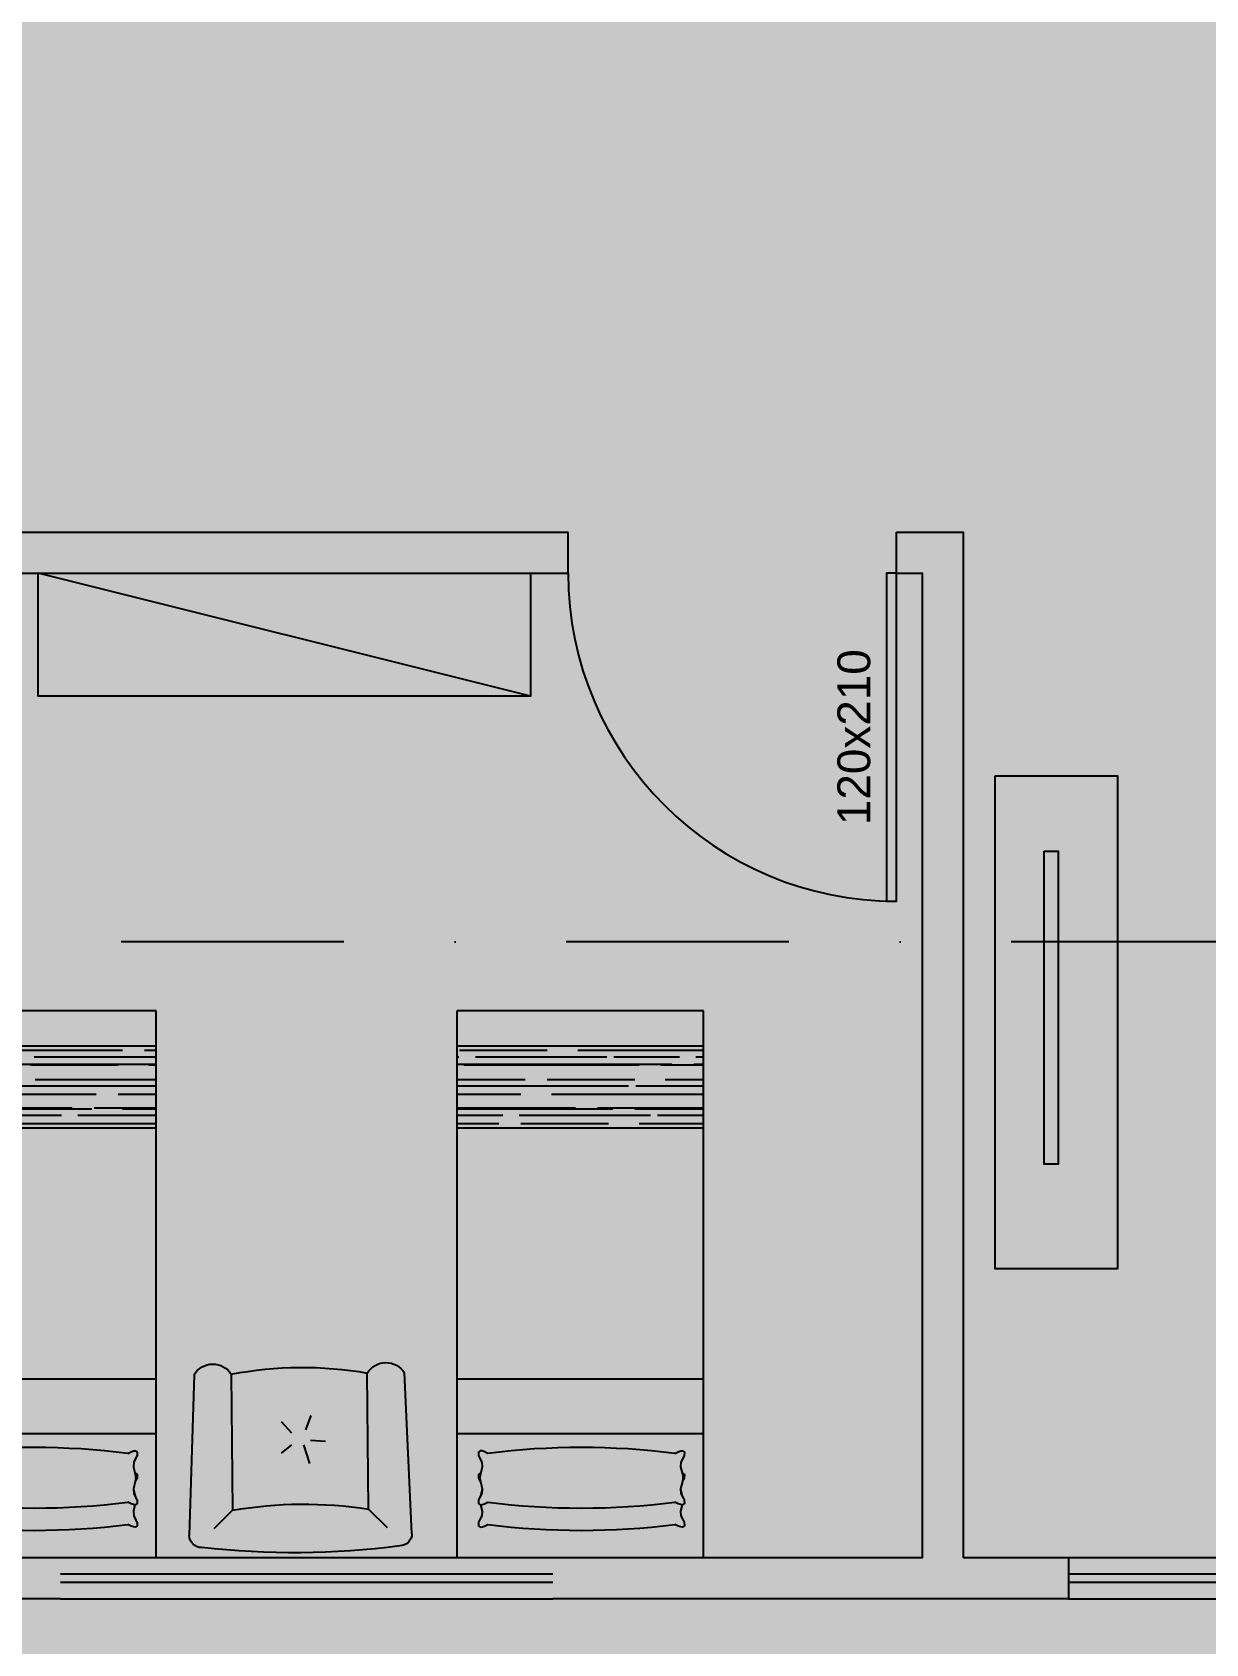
# Model space of a CAD drawing. Header units: centimetres. Extents: x 0 to 1099704, y -139216 to 99734.
# Drawn here: x 849317 to 849746, y -23243 to -22653 of the extents above; entities that cross this region are included whole.
import ezdxf
from ezdxf.enums import TextEntityAlignment as Align

# ---------------------------------------------------------------- set-up
doc = ezdxf.new("R2010")
doc.units = ezdxf.units.CM
doc.header["$LTSCALE"] = 4
doc.linetypes.add('DASHDOT', pattern=[25.4, 12.7, -6.35, 0, -6.35])
for name, color, linetype in [('0.2', 2, 'Continuous'), ('0.4', 4, 'Continuous'), ('0.6', 6, 'Continuous'), ('02-CONT', 2, 'Continuous'), ('04', 254, 'Continuous'), ('AIT-LAY-HTC', 254, 'Continuous'), ('B-CORTE', 4, 'DASHDOT')]:
    doc.layers.add(name, color=color, linetype=linetype)
doc.styles.add('2mm 1-50', font='arial.ttf', dxfattribs={"height": 0.1})

# ---------------------------------------------------------------- blocks, each defined once
blk = doc.blocks.new('1_00e')
blk.add_lwpolyline([(-28.40539012428269, -52.25289090163764), (-25.40539012428269, -52.25289090163764), (-25.40539012428269, 47.74710909836236), (-28.40539012428269, 47.74710909836236)], close=True)
at = {"color": 1}
blk.add_arc((-28.40539012428326, -52.25289090163764), 100, 0, 90, dxfattribs=at)
blk = doc.blocks.new('CAMA-SOLTEIRO')
h = blk.add_hatch()
h.set_pattern_fill('AR-RROOF', color=256, scale=0.08, style=0)
h.set_pattern_definition([(0, (-259.2971654992087, -62.25848343646964), (0.176, 0.08), [1.2, -0.16, 0.4, -0.08]), (0, (-259.1907654992087, -62.21848343646964), (-0.08, 0.1064), [0.24, -0.0264, 0.48, -0.06]), (0, (-259.2571654992087, -62.19048343646964), (0.416, 0.0536), [0.64, -0.112, 0.32, -0.08])])
h.paths.add_polyline_path([(0.4499999999999886, -1.569999999997059), (-0.4500000000000455, -1.569999999997044), (-0.4500000000000455, -1.869999999999941), (0.4499999999999886, -1.869999999999969)])
at = {"layer": 'AIT-LAY-HTC'}
h = blk.add_hatch(color=254, dxfattribs=at)
h.paths.add_polyline_path([(0.4499999999999886, -0.6535763996212509), (-0.4499999999999886, -0.6535763996212509), (-0.4499999999999886, -1.569999999997044), (0.4499999999999886, -1.569999999997044)])
h.paths.add_polyline_path([(0.4499999999999886, -2.131628207280301e-14), (-0.4499999999999886, -7.105427357601002e-15), (-0.4500000000000455, -0.4535763996212623), (0.4499999999999886, -0.4535763996212623)])
h.paths.add_polyline_path([(0.3716982436171747, -0.373121244349754), (0.3723867664295994, -0.3861706267807321), (0.3655536251368972, -0.390699628518469), (0.3589239480322135, -0.390246726289142), (0.3496964401738865, -0.3873305654911334), (0.3375292817262334, -0.3814624037465322, -0.06240135273612517), (-0.3458491167673401, -0.3814624037465322), (-0.3580162752151068, -0.3873305654911476), (-0.3672437830732633, -0.3902467262891278), (-0.3738734601780038, -0.3906996285184547), (-0.3807066014707061, -0.3861706267807179), (-0.3800180786582814, -0.3731212443497398), (-0.3760551388454587, -0.3650755000255188), (-0.3677125645626802, -0.3491925823837292), (-0.367078841438115, -0.3321323483973302), (-0.3724699016728437, -0.3091402599489683), (-0.3738734601780038, -0.3092361431671051), (-0.3807066014707061, -0.3047071414293683), (-0.3800180786582814, -0.2916577589983902), (-0.3760551388454587, -0.2836120146741834), (-0.3731809529210182, -0.2781400276378534), (-0.3671426902825488, -0.2523877149917055), (-0.3671057082908646, -0.2513921359974702), (-0.3671426902825488, -0.2503965570033344), (-0.373180952921075, -0.2246442443571155), (-0.3760551388455156, -0.2191722573209276), (-0.3800180786582814, -0.2111265129965787), (-0.3807066014707061, -0.1980771305656006), (-0.3738734601780038, -0.1935481288278922), (-0.3724699016728437, -0.1936440120460148), (-0.367078841438115, -0.1706519235976387), (-0.3677125645626802, -0.1535916896112397), (-0.3760551388455156, -0.1377087719694785), (-0.3800180786582814, -0.1296630276452575), (-0.3807066014707061, -0.116613645214251), (-0.3738734601780038, -0.1120846434765284), (-0.3672437830733202, -0.1125375457058411), (-0.3580162752149931, -0.1154537065038497), (-0.3458491167673401, -0.1213218682484509, -0.06240135273612597), (0.3375292817262334, -0.1213218682484509), (0.3496964401739433, -0.1154537065038497), (0.3589239480322135, -0.1125375457058553), (0.3655536251368972, -0.1120846434765284), (0.3723867664295994, -0.1166136452142652), (0.3716982436171747, -0.1296630276452575), (0.3677353038042952, -0.1377087719695922), (0.3593927295215735, -0.1535916896112681), (0.3587590063970083, -0.1706519235976671), (0.364150066631737, -0.193644012046029), (0.3655536251368972, -0.193548128827878), (0.3723867664295994, -0.1980771305656006), (0.3716982436171747, -0.2111265129965929), (0.3677353038042384, -0.2191722573211123), (0.3648611178799115, -0.2246442443571297), (0.3588228552414421, -0.250396557003306), (0.358785873249758, -0.251392135997456), (0.3588228552414421, -0.2523877149917482), (0.3648611178799115, -0.2781400276378392), (0.3677353038042952, -0.2836120146742545), (0.3716982436171747, -0.2916577589984044), (0.3723867664295994, -0.3047071414293683), (0.3655536251368972, -0.3092361431670909), (0.364150066631737, -0.3091402599489825), (0.3587590063970083, -0.3321323483973586), (0.3593927295215735, -0.3491925823837292), (0.3677353038044657, -0.3650755000253483)], flags=16)
h.paths.add_polyline_path([(-0.4500000000000455, -1.869999999999926), (-0.4499999999999886, -1.99999999999995), (0.4499999999999886, -1.99999999999995), (0.4499999999999886, -1.869999999999969)])
h = blk.add_hatch(color=252, dxfattribs=at)
edge = h.paths.add_edge_path()
edge.add_line((0.3677353038042384, -0.1377087719696206), (0.3716982436171179, -0.1296630276452433))
edge.add_line((0.3716982436171747, -0.1296630276452433), (0.3723867664295994, -0.1166136452142652))
edge.add_line((0.3723867664295994, -0.1166136452142652), (0.3655536251368972, -0.1120846434765284))
edge.add_line((0.3655536251368972, -0.1120846434765284), (0.3589239480322135, -0.1125375457058411))
edge.add_line((0.3589239480322135, -0.1125375457058553), (0.3496964401739433, -0.1154537065038497))
edge.add_line((0.3496964401739433, -0.1154537065038355), (0.3375292817262334, -0.1213218682484509))
edge.add_ellipse((-0.004159917520553336, -2.848495806804841), major_axis=(1.943480023054445, 1.943480023054444), ratio=0.9999999999999957, start_angle=37.85859147788927, end_angle=52.14140852211052)
edge.add_line((-0.3458491167673401, -0.1213218682484651), (-0.35801627521505, -0.1154537065038497))
edge.add_line((-0.35801627521505, -0.1154537065038497), (-0.3672437830732633, -0.1125375457058553))
edge.add_line((-0.3672437830733202, -0.1125375457058553), (-0.3738734601780607, -0.1120846434765284))
edge.add_line((-0.3738734601780607, -0.1120846434765426), (-0.380706601470763, -0.116613645214251))
edge.add_line((-0.3807066014707061, -0.116613645214251), (-0.3800180786582814, -0.1296630276452433))
edge.add_line((-0.3800180786582814, -0.1296630276452433), (-0.3760551388454587, -0.1377087719697059))
edge.add_line((-0.3760551388454019, -0.1377087719697201), (-0.3677125645626802, -0.1535916896112681))
edge.add_line((-0.3677125645626802, -0.1535916896112681), (-0.367078841438115, -0.1706519235976671))
edge.add_line((-0.367078841438115, -0.1706519235976671), (-0.3724699016728437, -0.1936440120460148))
edge.add_line((-0.3724699016728437, -0.1936440120460148), (-0.3672437830733202, -0.1940010310572049))
edge.add_line((-0.3672437830733202, -0.1940010310572049), (-0.35801627521505, -0.1969171918551993))
edge.add_line((-0.35801627521505, -0.1969171918551993), (-0.3458491167673401, -0.2027853535998148))
edge.add_ellipse((-0.004159917520553336, -2.929959292156191), major_axis=(1.943480023054446, 1.943480023054447), ratio=0.9999999999999976, start_angle=37.85859147788932, end_angle=52.14140852211062, ccw=False)
edge.add_line((0.3375292817262334, -0.2027853535998148), (0.3496964401739433, -0.1969171918551851))
edge.add_line((0.3496964401739433, -0.1969171918551709), (0.3589239480322703, -0.1940010310572049))
edge.add_line((0.3589239480322135, -0.1940010310572049), (0.364150066631737, -0.193644012046029))
edge.add_line((0.364150066631737, -0.193644012046029), (0.3587590063970083, -0.1706519235976671))
edge.add_line((0.3587590063970083, -0.1706519235976671), (0.3593927295215735, -0.1535916896112681))
edge.add_line((0.3593927295215735, -0.1535916896112681), (0.3677353038042952, -0.1377087719696206))
edge = h.paths.add_edge_path()
edge.add_line((0.3585894172769599, -0.2513921359974987), (0.3588228552414421, -0.250396557003306))
edge.add_line((0.3588228552414421, -0.250396557003306), (0.3593927295215735, -0.2350551749626035))
edge.add_line((0.3593927295215735, -0.2350551749626035), (0.367735303804352, -0.2191722573207713))
edge.add_line((0.367735303804352, -0.2191722573207713), (0.3716982436171747, -0.2111265129966071))
edge.add_line((0.3716982436171747, -0.2111265129966071), (0.3723867664295994, -0.198077130565629))
edge.add_line((0.3723867664295994, -0.198077130565629), (0.3655536251368972, -0.1935481288278922))
edge.add_line((0.3655536251368972, -0.193548128827878), (0.3589239480322135, -0.1940010310571907))
edge.add_line((0.3589239480322135, -0.1940010310572049), (0.3496964401739433, -0.1969171918551993))
edge.add_line((0.3496964401739433, -0.1969171918551993), (0.3375292817262334, -0.2027853535998148))
edge.add_ellipse((-0.004159917520553336, -2.929959292156191), major_axis=(1.94348002305446, 1.94348002305446), ratio=0.9999999999999964, start_angle=37.85859147788919, end_angle=52.14140852211058)
edge.add_line((-0.3458491167673401, -0.2027853535998148), (-0.3580162752149931, -0.1969171918552135))
edge.add_line((-0.3580162752149931, -0.1969171918552135), (-0.3672437830733202, -0.1940010310571907))
edge.add_line((-0.3672437830733202, -0.1940010310571907), (-0.3738734601780038, -0.1935481288278638))
edge.add_line((-0.3738734601780038, -0.193548128827878), (-0.3807066014707061, -0.1980771305656006))
edge.add_line((-0.3807066014707061, -0.1980771305656006), (-0.3800180786582814, -0.2111265129965929))
edge.add_line((-0.3800180786582814, -0.2111265129965929), (-0.376055138845345, -0.2191722573210413))
edge.add_line((-0.376055138845345, -0.2191722573210413), (-0.3677125645626802, -0.2350551749625893))
edge.add_line((-0.3677125645626802, -0.2350551749626035), (-0.3671426902825488, -0.250396557003306))
edge.add_line((-0.3671426902825488, -0.2503965570032918), (-0.3669092523180666, -0.2513921359974702))
edge.add_line((-0.3669092523180666, -0.2513921359974702), (-0.3732120659238944, -0.278272720073609))
edge.add_line((-0.3732120659238944, -0.278272720073609), (-0.3759659441697067, -0.2921238786731593))
edge.add_line((-0.3759659441697067, -0.2921238786731593), (-0.3732120659238944, -0.3059750372728232))
edge.add_line((-0.3732120659238944, -0.3059750372728232), (-0.367078841438115, -0.3321323483973302))
edge.add_line((-0.367078841438115, -0.3321323483973302), (-0.3677125645626802, -0.3491925823837292))
edge.add_line((-0.3677125645626802, -0.3491925823837292), (-0.3760551388454587, -0.3650755000255756))
edge.add_line((-0.3760551388454587, -0.3650755000255756), (-0.3800180786582814, -0.3731212443497398))
edge.add_line((-0.3800180786582814, -0.3731212443497398), (-0.3807066014707061, -0.3861706267807179))
edge.add_line((-0.3807066014707061, -0.3861706267807179), (-0.3738734601780607, -0.3906996285184547))
edge.add_line((-0.3738734601780607, -0.390699628518469), (-0.3672437830733202, -0.390246726289142))
edge.add_line((-0.3672437830733202, -0.3902467262891278), (-0.35801627521505, -0.3873305654911192))
edge.add_line((-0.3580162752149931, -0.3873305654911192), (-0.3458491167673401, -0.381462403746518))
edge.add_ellipse((-0.004159917520553336, 2.345711534809816), major_axis=(1.943480023054408, 1.943480023054407), ratio=0.9999999999999963, start_angle=217.8585914778892, end_angle=232.1414085221106)
edge.add_line((0.3375292817262334, -0.3814624037465322), (0.3496964401739433, -0.3873305654911476))
edge.add_line((0.3496964401739433, -0.3873305654911476), (0.3589239480321567, -0.390246726289142))
edge.add_line((0.3589239480321567, -0.390246726289142), (0.3655536251368403, -0.3906996285184832))
edge.add_line((0.3655536251368972, -0.390699628518469), (0.3723867664295994, -0.3861706267807321))
edge.add_line((0.3723867664295994, -0.3861706267807321), (0.3716982436171747, -0.373121244349754))
edge.add_line((0.3716982436171747, -0.3731212443497398), (0.3677353038042384, -0.3650755000254762))
edge.add_line((0.3677353038042384, -0.3650755000254762), (0.3593927295215735, -0.3491925823837292))
edge.add_line((0.3593927295215735, -0.3491925823837292), (0.3587590063970083, -0.3321323483973302))
edge.add_line((0.3587590063970083, -0.3321323483973444), (0.3648922308827878, -0.3059750372727663))
edge.add_line((0.3648922308827878, -0.3059750372727521), (0.3676461091286001, -0.2921238786731735))
edge.add_line((0.3676461091286001, -0.2921238786731735), (0.3648922308827878, -0.2782727200736659))
edge.add_line((0.3648922308827878, -0.2782727200736659), (0.3585894172769599, -0.2513921359974987))
for points in [[(0.4499999999999886, -0.6535763996212509), (0.4499999999999886, -0.4535763996212623), (-0.4499999999999886, -0.4535763996212623), (-0.4499999999999886, -0.6535763996212509)], [(-0.4499999999999886, -1.569999999997044), (0.4499999999999886, -1.569999999997044), (0.4499999999999886, -1.869999999999955), (-0.4499999999999886, -1.869999999999955)]]:
    blk.add_hatch(color=252, dxfattribs=at).paths.add_polyline_path(points)
for p, q in [((-0.4500000000000455, 7.105427357601002e-15), (0.4499999999999886, -7.105427357601002e-15)), ((-0.4500000000000455, 7.105427357601002e-15), (-0.4499999999999886, -1.99999999999995)), ((0.4499999999999886, -7.105427357601002e-15), (0.4499999999999886, -1.99999999999995)), ((0.4499999999999886, -0.05000000000000426), (0.4499999999999886, -1.949999999999953)), ((0.4499999999999886, -0.4535763996212623), (-0.4499999999999886, -0.4535763996212623)), ((0.4499999999999886, -0.6535763996212509), (-0.4499999999999886, -0.6535763996212509)), ((-0.4499999999999886, -1.569999999997044), (0.4499999999999886, -1.569999999997044)), ((-0.4499999999999886, -1.869999999999941), (0.4499999999999886, -1.869999999999955)), ((-0.4499999999999886, -1.99999999999995), (0.4499999999999886, -1.99999999999995))]:
    blk.add_line(p, q)
for points in [[(-0.3724699016728437, -0.1936440120460148), (-0.367078841438115, -0.1706519235976529), (-0.3677125645626802, -0.1535916896112539), (-0.3760551388454587, -0.1377087719695353), (-0.3800180786582814, -0.1296630276452433), (-0.3807066014707061, -0.1166136452142652), (-0.3738734601780038, -0.1120846434765284), (-0.3672437830733202, -0.1125375457058553), (-0.35801627521505, -0.1154537065038497), (-0.3458491167673401, -0.1213218682484651)], [(0.364150066631737, -0.1936440120460148), (0.3587590063970083, -0.1706519235976671), (0.3593927295215735, -0.1535916896112539), (0.3677353038042952, -0.1377087719695496), (0.3716982436171747, -0.1296630276452575), (0.3723867664295994, -0.1166136452142652), (0.3655536251368972, -0.1120846434765284), (0.3589239480322135, -0.1125375457058553), (0.3496964401739433, -0.1154537065038497), (0.3375292817262334, -0.1213218682484651)], [(-0.3458491167673401, -0.3814624037465322), (-0.35801627521505, -0.3873305654911476), (-0.3672437830733202, -0.3902467262891278), (-0.3738734601780038, -0.3906996285184547), (-0.3807066014707061, -0.3861706267807179), (-0.3800180786582814, -0.3731212443497398), (-0.3760551388454587, -0.3650755000254478), (-0.3677125645626802, -0.3491925823837292), (-0.367078841438115, -0.3321323483973302), (-0.3732120659238944, -0.3059750372727663), (-0.3759659441697067, -0.2921238786731593), (-0.3732120659238944, -0.2782727200735664), (-0.367078841438115, -0.2521154089490025), (-0.3677125645626802, -0.2350551749626035), (-0.3760551388454587, -0.219172257320885), (-0.3800180786582814, -0.2111265129965929), (-0.3807066014707061, -0.1980771305656148), (-0.3738734601780038, -0.193548128827878), (-0.3672437830733202, -0.1940010310572049), (-0.35801627521505, -0.1969171918551993), (-0.3458491167673401, -0.2027853535998148)], [(-0.3671426902825488, -0.2523877149916771), (-0.367078841438115, -0.2506688630459806), (-0.373180952921075, -0.2246442443571155)], [(0.3375292817262334, -0.3814624037465322), (0.3496964401739433, -0.3873305654911476), (0.3589239480322135, -0.390246726289142), (0.3655536251368972, -0.390699628518469), (0.3723867664295994, -0.3861706267807321), (0.3716982436171747, -0.373121244349754), (0.3677353038042952, -0.365075500025462), (0.3593927295215735, -0.3491925823837434), (0.3587590063970083, -0.3321323483973444), (0.3648922308827878, -0.3059750372727805), (0.3676461091286001, -0.2921238786731735), (0.3648922308827878, -0.2782727200735806), (0.3587590063970083, -0.2521154089490167), (0.3593927295215735, -0.2350551749626035), (0.3677353038042952, -0.219172257320885), (0.3716982436171747, -0.2111265129966071), (0.3723867664295994, -0.1980771305656148), (0.3655536251368972, -0.193548128827878), (0.3589239480322135, -0.1940010310572049), (0.3496964401739433, -0.1969171918551993), (0.3375292817262334, -0.2027853535998148)], [(0.3588228552414421, -0.2523877149916913), (0.3587590063970083, -0.2506688630459948), (0.3648611178799115, -0.2246442443571155)], [(-0.3724699016728437, -0.3091402599489825), (-0.3738734601780038, -0.3092361431671051), (-0.3807066014707061, -0.3047071414293683), (-0.3800180786582814, -0.2916577589983902), (-0.3760551388454587, -0.2836120146740981), (-0.373180952921075, -0.2781400276378818)], [(0.364150066631737, -0.3091402599489825), (0.3655536251368972, -0.3092361431671051), (0.3723867664295994, -0.3047071414293825), (0.3716982436171747, -0.2916577589983902), (0.3677353038042952, -0.2836120146740981), (0.3648611178799115, -0.2781400276378818)]]:
    blk.add_lwpolyline(points)
for centre, radius, start, end in [((-0.004159917520553336, -2.848495806804841), 2.748495806804713, 82.85859147788834, 97.14140852211166), ((-0.004159917520553336, -2.929959292156191), 2.748495806804713, 82.85859147788834, 97.14140852211166), ((-0.004159917520553336, 2.345711534809816), 2.748495806804664, 262.8585914778884, 277.1414085221116)]:
    blk.add_arc(centre, radius, start, end)
blk = doc.blocks.new('Poltrona08')
for p, q in [((-49.37355434940944, -15.72616752609145), (-49.37355434940944, 39.27383247390898)), ((5.626445650590281, 39.27383247390898), (5.626445650590281, -15.72616752609145)), ((-20.37521952551106, 13.07900181849368), (-18.02898095166735, 20.58190801911918)), ((-29.2909328934294, 16.36152345113095), (-25.06770044392762, 13.07900181849368)), ((-25.06770044392762, 8.389687141740989), (-29.2909328934294, 3.700372464987946)), ((-19.43672258768149, 6.982894097625572), (-17.27983121032299, 1.207633293280477)), ((-17.55973248275292, 11.20327594779246), (-11.45950615759236, 11.67220877437826))]:
    blk.add_line(p, q)
for points in [[(-64.37355434940893, -15.72616752609145), (-66.8735543494095, 49.27383247390912)], [(-49.37355434940943, 39.27383247390898), (-56.87355434940936, 46.77383247390891)], [(5.626445650590281, 39.27383247390898), (13.12644565059021, 46.77383247390891)], [(23.12644565059071, 49.27383247390912), (20.62644565059085, -15.72616752609145)]]:
    blk.add_lwpolyline(points)
for centre, radius, start, end in [((-61.87355434940979, 49.27383247390912), 4.999999999999893, 89.99999999999795, 179.9999999999999), ((-21.87355434940922, -276.1504985630796), 332.8366544436498, 83.0975626029274, 96.90243739707266), ((18.12644565059099, 49.27383247390912), 4.999999999999893, 0, 90.00000000000203), ((-21.87355434940922, 208.7364681285423), 171.6794538755731, 260.782525588539, 279.2174744114608), ((-56.87355434940866, -11.05950085942512), 8.833333333333096, 211.8907918018441, 328.1092081981547), ((-21.87355434940887, 134.2738324739405), 152.5000000000315, 259.6111421845325, 280.3888578154674), ((13.12644565059056, -11.05950085942476), 8.833333333333284, 211.8907918018461, 328.1092081981539)]:
    blk.add_arc(centre, radius, start, end)

msp = doc.modelspace()

# ---------------------------------------------------------------- hatches: boundary and pattern name
at = {"layer": '0.2', "true_color": 0x000000}
h = msp.add_hatch(color=18, dxfattribs=at)
h.dxf.hatch_style = 1
h.paths.add_polyline_path([(849191.9843770532, -22981.03568594247), (849176.9843770532, -22981.03568594247), (849176.9843770532, -22985.89706756994), (849191.9843770532, -22985.89706756994)])
h.paths.add_polyline_path([(849656.9843770532, -22836.03568594247), (849632.5874046624, -22836.03568594247), (849632.5874046624, -22851.03568594247), (849641.9843770532, -22851.03568594247), (849641.9843770532, -22985.89706756994), (849656.9843770532, -22985.89706756994)])
h.paths.add_polyline_path([(849883.9843770531, -22611.11545228361), (849573.9843770531, -22611.11545228361), (849563.9843770531, -22611.11545228361), (849563.9843770531, -22601.11545228361), (849548.9843770531, -22601.11545228361), (849548.9843770531, -22611.11545228361), (849348.9843770532, -22611.11545228361), (849348.9843770532, -22251.11545228361), (849403.9843770531, -22251.11545228361), (849403.9843770531, -22236.11545228361), (849333.9843770531, -22236.11545228361), (849198.9843770532, -22236.11545228362), (849198.9843770532, -22251.11545228362), (849333.9843770532, -22251.11545228362), (849333.9843770532, -22611.11545228362), (849323.9843770532, -22611.11545228362), (849323.9843770532, -22626.11545228362), (849348.9843770532, -22626.11545228362), (849573.9843770531, -22626.11545228361), (849883.9843770531, -22626.11545228361)])
h.paths.add_polyline_path([(850028.9843770531, -22236.11545228361), (849878.9843770531, -22236.11545228361), (849878.9843770531, -22251.11545228361), (850013.9843770531, -22251.11545228361), (850013.9843770531, -22611.11545228361), (850003.9843770531, -22611.11545228361), (850003.9843770531, -22626.11545228361), (850028.9843770531, -22626.11545228361)])
h.paths.add_polyline_path([(849563.9843770531, -22251.11545228361), (849698.9843770531, -22251.11545228361), (849698.9843770531, -22236.11545228361), (849548.9843770531, -22236.11545228361), (849493.9843770531, -22236.11545228361), (849493.9843770531, -22251.11545228361), (849548.9843770531, -22251.11545228361), (849548.9843770531, -22481.11545228361), (849563.9843770531, -22481.11545228361)], flags=17)
h.paths.add_polyline_path([(851438.2171221966, -22881.11209637075), (850028.9843770531, -22881.11209637074), (850028.9843770531, -22883.53568594248), (850028.9843770531, -22896.11209637074), (851423.2171221966, -22896.11209637075), (851423.2171221966, -22985.89706756994), (851438.2171221966, -22985.89706756994)])
h.paths.add_polyline_path([(851438.2171221966, -22279.57963985066), (852668.2171221966, -22279.57963985066), (852668.2171221966, -22594.57628393779), (851603.2171221967, -22594.57628393779), (851603.2171221967, -22609.57628393779), (852668.2171221966, -22609.57628393779), (852683.2171221966, -22609.57628393779), (852683.2171221966, -22264.57963985066), (851423.2171221966, -22264.57963985066), (851423.2171221966, -22626.11545228361), (850028.9843770531, -22626.11545228361), (850028.9843770531, -22641.11545228361), (851438.2171221966, -22641.11545228361)])
h.paths.add_polyline_path([(851438.2171221966, -22985.89706756994), (851423.2171221966, -22985.89706756994), (851423.2171221966, -23970.57963985065), (850405.2171221967, -23970.57963985065), (850405.2171221967, -24900.57963985065), (850641.8177724822, -24900.57963985065), (850641.8177724822, -24885.57963985065), (850420.2171221967, -24885.57963985065), (850420.2171221967, -24285.57963985065), (850531.8177724822, -24285.57963985065), (850531.8177724822, -24270.57963985065), (850420.2171221967, -24270.57963985065), (850420.2171221967, -23985.57963985065), (851438.2171221966, -23985.57963985065)])
h = msp.add_hatch(color=18, dxfattribs=at)
h.dxf.hatch_style = 1
h.paths.add_polyline_path([(848166.9843770532, -23211.03568594247), (848116.9843770532, -23211.03568594247), (848116.9843770532, -22985.89706756994), (848101.9843770532, -22985.89706756994), (848101.9843770532, -23211.03568594247), (847966.9843770532, -23211.03568594247), (847966.9843770532, -23226.03568594247), (848116.9843770532, -23226.03568594247), (848166.9843770532, -23226.03568594247)])
h.paths.add_polyline_path([(848791.9843770533, -23211.03568594248), (848676.9843770532, -23211.03568594247), (848676.9843770532, -23006.03568594247), (848416.9843770532, -23006.03568594247), (848416.9843770532, -23021.03568594247), (848416.9843770532, -23051.53568635016), (848427.9843769907, -23051.53568635016), (848431.9843770532, -23051.53568635016), (848431.9843770532, -23021.03568594247), (848661.9843770532, -23021.03568594247), (848661.9843770532, -23211.03568594247), (848431.9843770532, -23211.03568594247), (848431.9843770532, -23203.53568725494), (848416.9843770532, -23203.53568725494), (848416.9843770532, -23211.03568594247), (848366.9843770532, -23211.03568594247), (848366.9843770532, -23226.03568594247), (848416.9843770532, -23226.03568594247), (848621.9843770532, -23226.03568594247), (848676.9843770532, -23226.03568594247), (848791.9843770533, -23226.03568594248)])
h.paths.add_polyline_path([(848976.9843770532, -22985.89706756994), (848961.9843770532, -22985.89706756994), (848961.9843770532, -23211.03568594247), (848951.9843770533, -23211.03568594248), (848951.9843770533, -23226.03568594248), (848961.9843770532, -23226.03568594247), (849026.9843770532, -23226.03568594247), (849026.9843770532, -23211.03568594247), (848976.9843770532, -23211.03568594247)])
h.paths.add_polyline_path([(849695.4843770532, -23211.03568594248), (849656.9843770532, -23211.03568594248), (849656.9843770532, -22985.89706756994), (849641.9843770532, -22985.89706756994), (849641.9843770532, -23211.03568594247), (849506.9843770532, -23211.03568594247), (849361.9843707762, -23211.03568594247), (849361.9843707762, -23211.03574243424), (849271.9843739148, -23211.03568594246), (849191.9843770532, -23211.03568594247), (849191.9843770532, -22985.89706756994), (849176.9843770532, -22985.89706756994), (849176.9843770532, -23211.03568594247), (849121.9843770532, -23211.03568594247), (849031.9843770532, -23211.03568594247), (849026.9843770532, -23211.03568594247), (849026.9843770532, -23226.03568594247), (849031.9843770532, -23226.03568594247), (849121.9843770533, -23226.03568594247), (849191.9843770532, -23226.03568594247), (849326.9843770532, -23226.03568594247), (849506.9843770532, -23226.03568594247), (849656.9843770532, -23226.03568594247), (849695.4843770532, -23226.03568594248)])
h.paths.add_polyline_path([(848976.9843770532, -22923.95012942535), (848976.9843770532, -22919.95012942535), (848976.9843770532, -22851.03568594247), (849176.9843770532, -22851.03568594247), (849176.9843770532, -22861.03568594247), (849191.9843770532, -22861.03568594247), (849191.9843770532, -22851.03568594247), (849201.9843770532, -22851.03568594247), (849512.5874046624, -22851.03568594247), (849512.5874046624, -22836.03568594247), (849201.9843770532, -22836.03568594247), (848961.9843770532, -22836.03568594247), (848961.9843770532, -22851.03568594247), (848961.9843770532, -22985.89706756994), (848976.9843770532, -22985.89706756994)])
h = msp.add_hatch(color=18, dxfattribs=at)
h.dxf.hatch_style = 1
h.paths.add_polyline_path([(849691.7176857003, -23003.69309129768), (849686.6057549875, -23003.69309129768), (849686.6057549875, -23067.11744573615), (849691.7176857003, -23067.11744573615)])
h.paths.add_polyline_path([(849691.7176857003, -22952.76284026123), (849686.6057549875, -22952.76284026123), (849686.6057549875, -23003.69309129768), (849691.7176857003, -23003.69309129768)])
h = msp.add_hatch(color=18, dxfattribs=at)
h.dxf.hatch_style = 1
h.paths.add_polyline_path([(849656.9843770532, -22985.89706756994), (849641.9843770532, -22985.89706756994), (849641.9843770532, -23043.58254391704), (849641.9843770532, -23211.03568594248), (849591.9843770532, -23211.03568594248), (849591.9843770532, -23226.03568594248), (849656.9843770532, -23226.03568594248), (849695.4843770532, -23226.03568594248), (849695.4843770532, -23211.03568594248), (849656.9843770532, -23211.03568594248)])
at = {"layer": '0.4', "true_color": 0xf8f3ec}
h = msp.add_hatch(color=7, dxfattribs=at)
h.dxf.hatch_style = 1
h.paths.add_polyline_path([(861342.4613062439, -28259.32218729638), (861342.4613062439, -19037.77254607299), (839953.6544866126, -19037.77254607299), (839953.6544866126, -28259.32218729638)])
at = {"layer": '0.6'}
h = msp.add_hatch(dxfattribs=at)
h.set_pattern_fill('AR-SAND', color=4, scale=8)
h.set_pattern_definition([(37.50000000000001, (164770.3717682944, -70446.88349858893), (-12.80025036787237, 391.5305898634739), [0, -308.864, 0, -345.44, 0, -330.2]), (7.499999999999999, (164770.3717682944, -70446.88349858893), (359.6186265104021, 573.4600804546834), [0, -166.624, 0, -278.384, 0, -106.68]), (327.5, (164520.4357682944, -70446.88349858893), (632.7938961931663, 1.14974774283661), [0, -101.6, 0, -365.76, 0, -477.52]), (317.5, (164520.4357682944, -70446.88349858893), (610.8451619778377, 178.343458605773), [0, -50.8, 0, -239.776, 0, -274.32])])
h.paths.add_polyline_path([(847029.493582481, -24402.35803356353), (847029.493582481, -24552.35803356353), (847028.9779372601, -25067.34132967043), (848085.2081816171, -25064.45388535614), (848085.2081816171, -24749.45388535614), (848085.2081816171, -23226.03568594248), (845793.9843770533, -23226.03568594247), (845793.9843770533, -22236.11545228361), (850028.9843770532, -22236.11545228361), (850028.9843770532, -22626.11545228361), (851423.2171221967, -22626.11545228361), (851423.2171221967, -22264.57963985066), (856255.2171221968, -22264.57963985066), (856255.2171221968, -24502.38253884154), (856528.5551048538, -24502.38253884154), (857366.485063106, -22086.11545228362), (844366.0450631086, -22086.11545228362), (843984.1592967254, -25075.66503022591), (844426.2917885046, -25074.45636104002), (844424.9099322843, -24568.97186336245), (844424.9099322843, -23258.97186336222), (845409.9099322843, -23258.97186336222), (845409.9099322843, -23588.97186336222), (846464.9099322844, -23588.97186336222), (846464.9099322844, -24402.35803356353)])
h.paths.add_polyline_path([(855035.2171221965, -23970.57963985065), (855035.2171221969, -23194.57963985066), (852888.2171221967, -23194.57963985066), (852888.2171221967, -22896.11209637074), (852683.2171221968, -22896.11209637074), (852683.2171221968, -23970.57963985065)], flags=17)
h.paths.add_polyline_path([(851453.2171221967, -23970.57963985065), (851453.2171221967, -22896.11209637074), (850028.9843770532, -22896.11209637074), (850028.9843770532, -23226.03568594247), (848841.9843770532, -23226.03568594247), (848841.9843770532, -23441.03568594249), (848841.9843770533, -23970.57963985065)], flags=17)
h.paths.add_polyline_path([(846909.2244930629, -23971.9083594683), (847585.6757751142, -23971.9083594683), (847585.6757751142, -23848.64682100675), (846909.2244930629, -23848.64682100675)], flags=16)
h.paths.add_polyline_path([(848083.9284586846, -23837.52334034714), (848083.9284586846, -23540.82883485264), (848031.1020850582, -23540.82883485264), (848031.1020850582, -23837.52334034714)], flags=16)
h.paths.add_polyline_path([(853624.8800301066, -23681.776107387), (854301.3313121579, -23681.776107387), (854301.3313121579, -23558.51456892546), (853624.8800301066, -23558.51456892546)], flags=16)
h.paths.add_polyline_path([(849927.4139533694, -23613.22896367017), (850603.8652354206, -23613.22896367017), (850603.8652354206, -23489.96742520863), (849927.4139533694, -23489.96742520863)], flags=16)
h.paths.add_polyline_path([(848903.6997061255, -23837.52334034714), (848903.6997061255, -23540.82883485264), (848850.8733324992, -23540.82883485264), (848850.8733324992, -23837.52334034714)], flags=16)

# ---------------------------------------------------------------- linework, layer by layer
at = {"layer": '0.2'}
for p, q in [((849498.7978323336, -22896.03568594246), (849318.7978323336, -22851.03568594246)), ((849506.9843770532, -23211.03568594247), (849326.9843770532, -23211.03568594247)), ((849975.4843770533, -23211.03568594248), (849695.4843770532, -23211.03568594248)), ((849506.9843770532, -23217.03568594247), (849326.9843770532, -23217.03568594247)), ((849326.9843770532, -23220.03568594247), (849506.9843770532, -23220.03568594247)), ((849975.4843770533, -23217.03568594248), (849695.4843770532, -23217.03568594248)), ((849695.4843770532, -23220.03568594248), (849975.4843770533, -23220.03568594248)), ((849326.9843770532, -23226.03568594247), (849506.9843770532, -23226.03568594247)), ((849695.4843770532, -23226.03568594248), (849975.4843770533, -23226.03568594248))]:
    msp.add_line(p, q, dxfattribs=at)
for points in [[(849318.7978323336, -22851.03568594246), (849498.7978323336, -22851.03568594246), (849498.7978323336, -22896.03568594246), (849318.7978323336, -22896.03568594246)], [(849668.5319479367, -22925.31816588338), (849668.5319479367, -23105.31816588338), (849713.5319479367, -23105.31816588338), (849713.5319479367, -22925.31816588338)], [(849686.6057549875, -22952.76284026123), (849691.7176857003, -22952.76284026123), (849691.7176857003, -23067.11744573615), (849686.6057549875, -23067.11744573615)]]:
    msp.add_lwpolyline(points, close=True, dxfattribs=at)
at = {"layer": '0.6'}
for p, q in [((849512.5874046624, -22851.03568594247), (849512.5874046624, -22836.03568594247)), ((849632.5874046624, -22851.03568594247), (849632.5874046624, -22836.03568594247)), ((849695.4843770532, -23211.03568594248), (849695.4843770532, -23226.03568594248))]:
    msp.add_line(p, q, dxfattribs=at)
for points in [[(849201.9843770532, -22836.03568594247), (849512.5874046624, -22836.03568594247)], [(849632.5874046624, -22836.03568594247), (849656.9843770532, -22836.03568594247), (849656.9843770532, -23211.03568594247)], [(849201.9843770532, -22851.03568594247), (849512.5874046624, -22851.03568594247)], [(849632.5874046624, -22851.03568594247), (849641.9843770532, -22851.03568594247), (849641.9843770532, -23211.03568594247), (849506.9843770532, -23211.03568594247)], [(849326.9843770532, -23211.03568594247), (849191.9843770532, -23211.03568594247)], [(849695.4843770532, -23211.03568594248), (849656.9843770532, -23211.03568594248)], [(849326.9843770532, -23226.03568594247), (849176.9843770532, -23226.03568594247)], [(849656.9843770532, -23226.03568594247), (849506.9843770532, -23226.03568594247)], [(849695.4843770532, -23226.03568594248), (849656.9843770532, -23226.03568594248)]]:
    msp.add_lwpolyline(points, dxfattribs=at)
at = {"layer": 'B-CORTE', "ltscale": 1.6}
msp.add_line((857238.1950367528, -22985.89706756994), (843929.8498644122, -22985.89706756994), dxfattribs=at)

# ---------------------------------------------------------------- block references
at = {"layer": '0.2', "xscale": -0.904434194830291, "yscale": 0.904434194830291, "zscale": 0.904434194830291, "rotation": 180.4861929394355}
msp.add_blockref('Poltrona08', (849434.1919010255, -23157.78116293337), dxfattribs=at)
at = {"layer": '02-CONT', "xscale": 1.2, "yscale": 1.2, "zscale": 1.2, "rotation": 180}
msp.add_blockref('1_00e', (849598.5009365132, -22913.73915502444), dxfattribs=at)
at = {"layer": '04', "ltscale": 3, "xscale": 99.99999651281604, "yscale": 99.99999651281604, "zscale": 99.99999651281604, "rotation": 179.999964036215}
for p in [(849316.9843723455, -23211.03571418835), (849516.9843786225, -23211.03565769657)]:
    msp.add_blockref('CAMA-SOLTEIRO', p, dxfattribs=at)

# ---------------------------------------------------------------- texts
at = {"layer": '02-CONT', "style": '2mm 1-50'}
msp.add_text('120x210', height=12, rotation=90, dxfattribs=at).set_placement((849616.9874046623, -22911.03568594247), align=Align.MIDDLE_CENTER)

doc.saveas('drawing.dxf')
